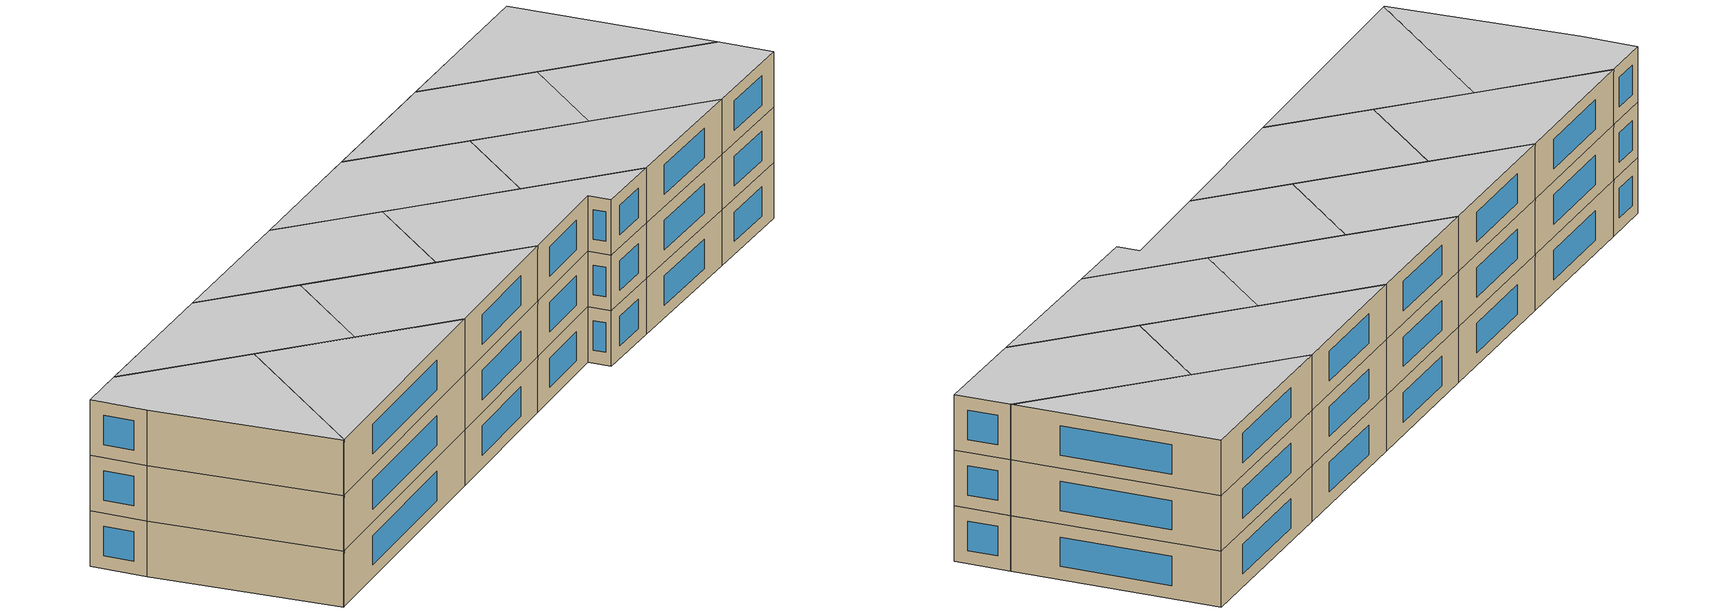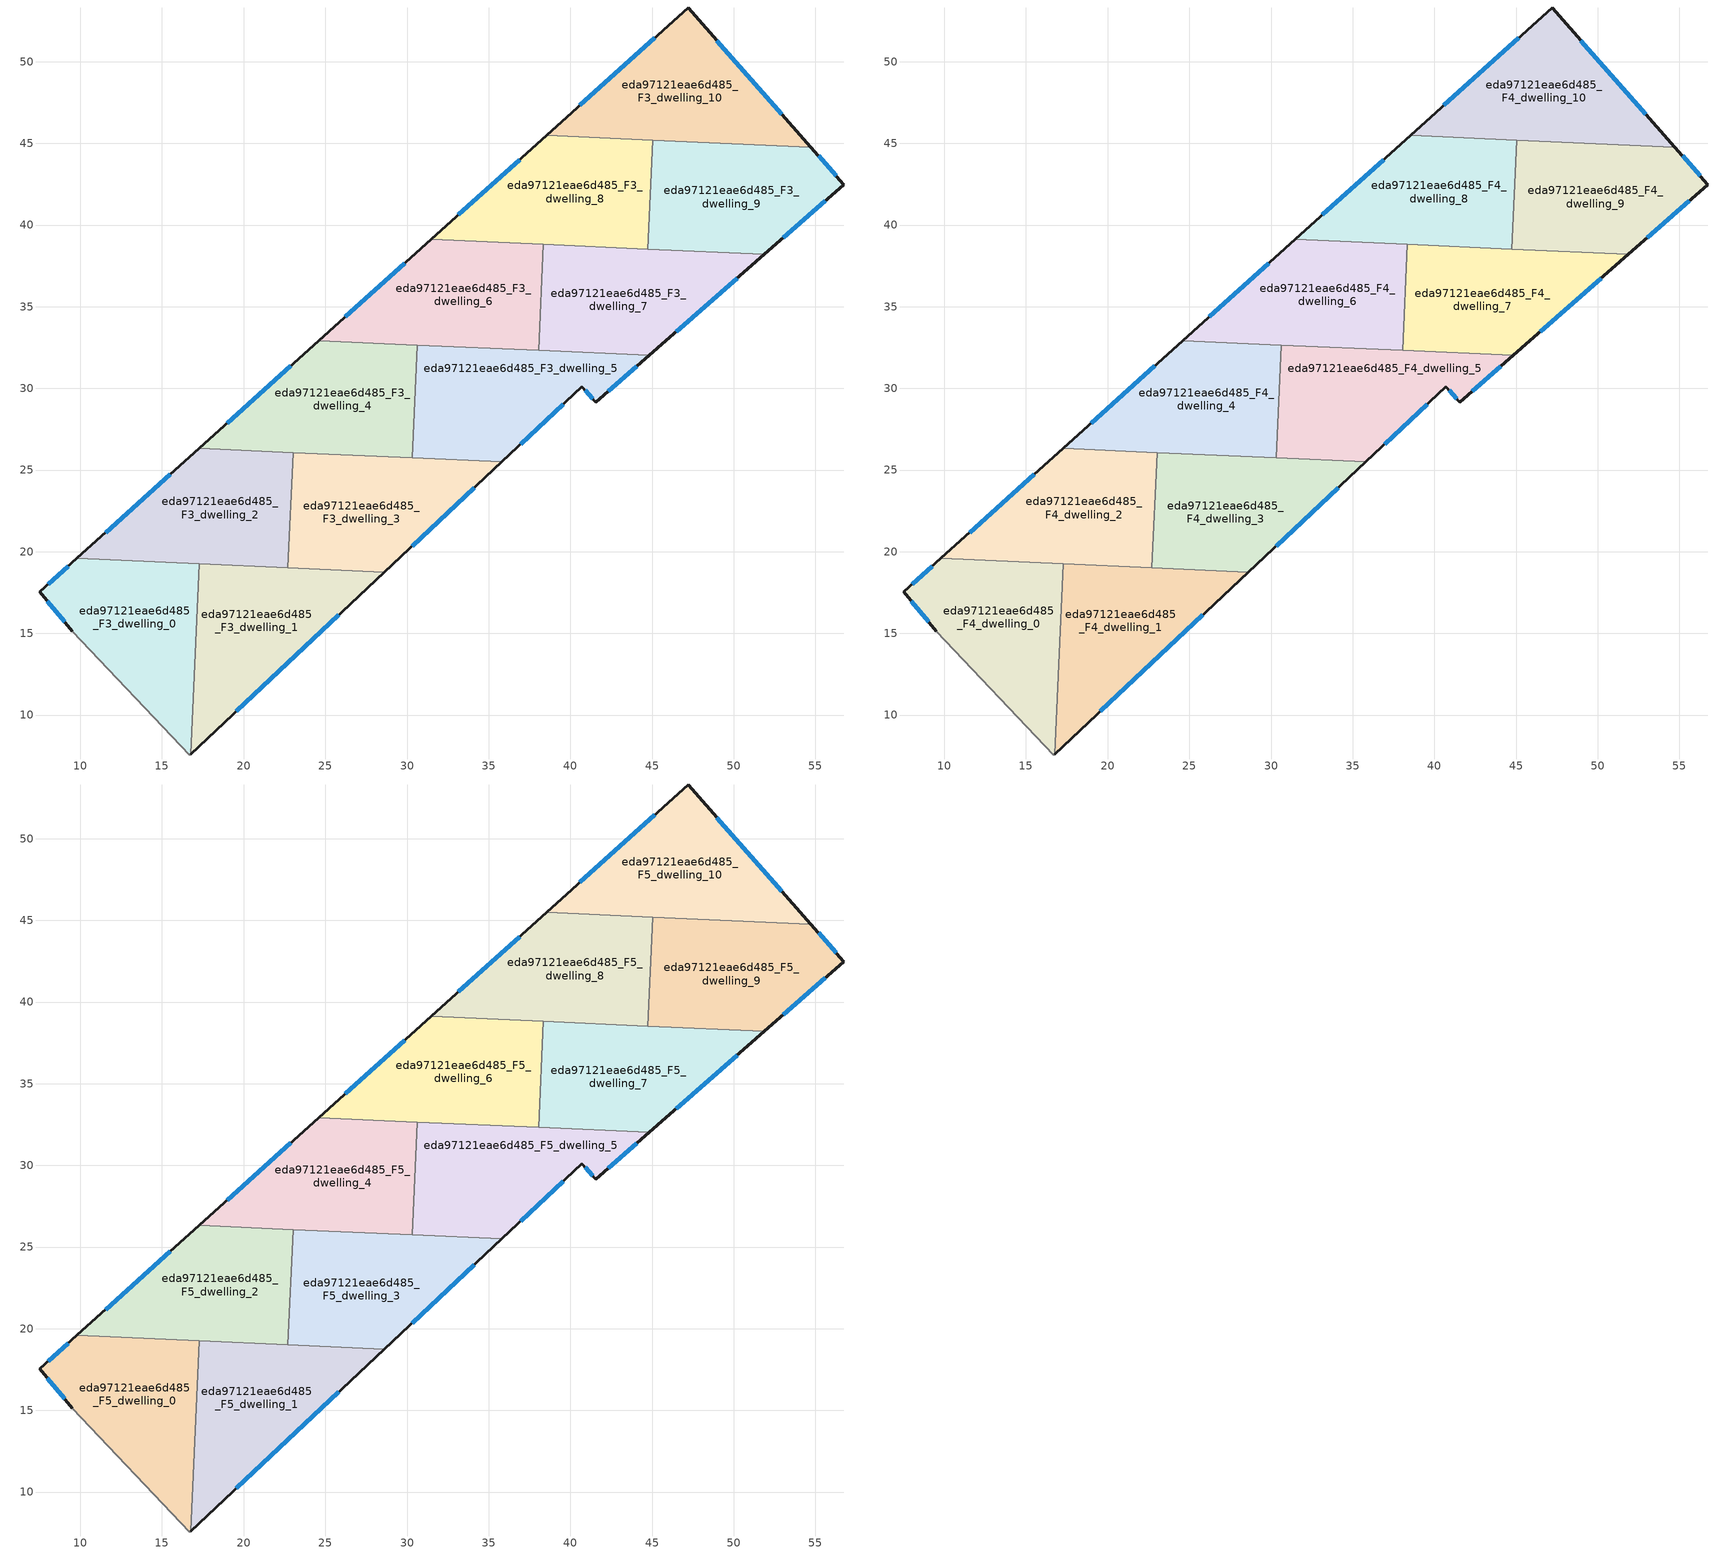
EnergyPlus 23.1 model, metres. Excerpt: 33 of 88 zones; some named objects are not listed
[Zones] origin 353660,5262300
eda97121eae6d485_F3_dwelling_0
 floor to eda97121eae6d485_F2_dwelling_0 (EU_floor_Construction): 17.28,19.25 16.76,7.61 16.7,7.56 9.5,15.14 7.51,17.54 9.78,19.59 z9
 wall outside (EU_wall_Construction): 9.78,19.59 7.51,17.54 9.5,15.14 z9:12
 wall to eda97121eae6d485_F3_dwelling_1 (EU_wall_Construction): 16.76,7.61 17.28,19.25 z9:12
 wall adiabatic (EU_wall_Construction): 9.5,15.14 16.7,7.56 16.76,7.61 z9:12
 wall to eda97121eae6d485_F3_dwelling_2 (EU_wall_Construction): 17.28,19.25 9.78,19.59 z9:12
 window (EU_Window_Construction): 7.98,16.98 9.04,15.71 / 9.25,19.11 8.04,18.02 z9.7:11.3
eda97121eae6d485_F3_dwelling_1
 floor to eda97121eae6d485_F2_dwelling_1 (EU_floor_Construction): 28.62,18.75 16.76,7.61 17.28,19.25 z9
 wall outside (EU_wall_Construction): 16.76,7.61 28.62,18.75 z9:12
 wall to eda97121eae6d485_F3_dwelling_3 (EU_wall_Construction): 28.62,18.75 22.71,19.01 z9:12
 wall to eda97121eae6d485_F3_dwelling_2 (EU_wall_Construction): 22.71,19.01 17.28,19.26 z9:12
 window (EU_Window_Construction): 19.54,10.23 25.83,16.13 z9.7:11.3
eda97121eae6d485_F3_dwelling_10
 floor to eda97121eae6d485_F2_dwelling_10 (EU_floor_Construction): 47.2,53.29 54.72,44.77 38.55,45.5 z9
 wall outside (EU_wall_Construction): 54.72,44.77 47.2,53.29 38.55,45.5 z9:12
 wall to eda97121eae6d485_F3_dwelling_9 (EU_wall_Construction): 45.05,45.2 54.72,44.77 z9:12
 wall to eda97121eae6d485_F3_dwelling_8 (EU_wall_Construction): 38.55,45.5 45.05,45.2 z9:12
 window (EU_Window_Construction): 45.17,51.46 40.58,47.33 / 52.95,46.77 48.97,51.29 z9.7:11.3
eda97121eae6d485_F3_dwelling_2
 floor to eda97121eae6d485_F2_dwelling_2 (EU_floor_Construction): 23.03,26.07 22.71,19.01 9.78,19.59 17.27,26.33 z9
 wall outside (EU_wall_Construction): 17.27,26.33 9.78,19.59 z9:12
 wall to eda97121eae6d485_F3_dwelling_3 (EU_wall_Construction): 22.71,19.01 23.03,26.07 z9:12
 wall to eda97121eae6d485_F3_dwelling_4 (EU_wall_Construction): 23.03,26.07 17.27,26.33 z9:12
 window (EU_Window_Construction): 15.51,24.75 11.54,21.17 z9.7:11.3
eda97121eae6d485_F3_dwelling_3
 floor to eda97121eae6d485_F2_dwelling_3 (EU_floor_Construction): 35.81,25.5 28.62,18.75 22.71,19.01 23.03,26.07 z9
 wall outside (EU_wall_Construction): 28.62,18.75 35.81,25.5 z9:12
 wall to eda97121eae6d485_F3_dwelling_5 (EU_wall_Construction): 35.81,25.5 30.33,25.75 z9:12
 wall to eda97121eae6d485_F3_dwelling_4 (EU_wall_Construction): 30.33,25.75 23.03,26.07 z9:12
 window (EU_Window_Construction): 30.31,20.33 34.12,23.91 z9.7:11.3
eda97121eae6d485_F3_dwelling_4
 floor to eda97121eae6d485_F2_dwelling_4 (EU_floor_Construction): 30.64,32.66 30.33,25.75 17.27,26.33 24.59,32.93 z9
 wall outside (EU_wall_Construction): 24.59,32.93 17.27,26.33 z9:12
 wall to eda97121eae6d485_F3_dwelling_5 (EU_wall_Construction): 30.33,25.75 30.64,32.66 z9:12
 wall to eda97121eae6d485_F3_dwelling_6 (EU_wall_Construction): 30.64,32.66 24.59,32.93 z9:12
 window (EU_Window_Construction): 22.87,31.38 18.99,27.88 z9.7:11.3
eda97121eae6d485_F3_dwelling_5
 floor to eda97121eae6d485_F2_dwelling_5 (EU_floor_Construction): 44.83,32.02 41.56,29.14 40.71,30.1 35.81,25.5 30.33,25.75 30.64,32.66 z9
 wall outside (EU_wall_Construction): 35.81,25.5 40.71,30.1 41.56,29.14 44.83,32.02 z9:12
 wall to eda97121eae6d485_F3_dwelling_7 (EU_wall_Construction): 44.83,32.02 38.05,32.32 z9:12
 wall to eda97121eae6d485_F3_dwelling_6 (EU_wall_Construction): 38.05,32.32 30.64,32.66 z9:12
 window (EU_Window_Construction): 42.33,29.82 44.06,31.34 / 40.91,29.87 41.36,29.37 / 36.96,26.58 39.56,29.02 z9.7:11.3
eda97121eae6d485_F3_dwelling_6
 floor to eda97121eae6d485_F2_dwelling_6 (EU_floor_Construction): 38.34,38.82 38.05,32.32 24.59,32.93 31.48,39.12 z9
 wall outside (EU_wall_Construction): 31.48,39.12 24.59,32.93 z9:12
 wall to eda97121eae6d485_F3_dwelling_7 (EU_wall_Construction): 38.05,32.32 38.34,38.82 z9:12
 wall to eda97121eae6d485_F3_dwelling_8 (EU_wall_Construction): 38.34,38.82 31.48,39.12 z9:12
 window (EU_Window_Construction): 29.86,37.67 26.21,34.38 z9.7:11.3
eda97121eae6d485_F3_dwelling_7
 floor to eda97121eae6d485_F2_dwelling_7 (EU_floor_Construction): 51.88,38.21 44.83,32.02 38.05,32.32 38.34,38.82 z9
 wall outside (EU_wall_Construction): 44.83,32.02 51.88,38.21 z9:12
 wall to eda97121eae6d485_F3_dwelling_9 (EU_wall_Construction): 51.88,38.21 44.75,38.53 z9:12
 wall to eda97121eae6d485_F3_dwelling_8 (EU_wall_Construction): 44.75,38.53 38.34,38.82 z9:12
 window (EU_Window_Construction): 46.49,33.47 50.23,36.75 z9.7:11.3
eda97121eae6d485_F3_dwelling_8
 floor to eda97121eae6d485_F2_dwelling_8 (EU_floor_Construction): 45.05,45.2 44.75,38.53 31.48,39.12 38.55,45.5 z9
 wall outside (EU_wall_Construction): 38.55,45.5 31.48,39.12 z9:12
 wall to eda97121eae6d485_F3_dwelling_9 (EU_wall_Construction): 44.75,38.53 45.05,45.2 z9:12
 window (EU_Window_Construction): 36.89,44 33.14,40.62 z9.7:11.3
eda97121eae6d485_F3_dwelling_9
 floor to eda97121eae6d485_F2_dwelling_9 (EU_floor_Construction): 54.72,44.77 56.74,42.47 51.88,38.21 44.75,38.53 45.05,45.2 z9
 wall outside (EU_wall_Construction): 51.88,38.21 56.74,42.47 54.72,44.77 z9:12
 window (EU_Window_Construction): 56.27,43.01 55.19,44.23 / 53.03,39.21 55.6,41.47 z9.7:11.3
eda97121eae6d485_F4_dwelling_0
 floor to eda97121eae6d485_F3_dwelling_0 (EU_floor_Construction): 17.28,19.25 16.76,7.61 16.7,7.56 9.5,15.14 7.51,17.54 9.78,19.59 z12
 wall outside (EU_wall_Construction): 9.78,19.59 7.51,17.54 9.5,15.14 z12:15
 wall to eda97121eae6d485_F4_dwelling_1 (EU_wall_Construction): 16.76,7.61 17.28,19.25 z12:15
 wall adiabatic (EU_wall_Construction): 9.5,15.14 16.7,7.56 16.76,7.61 z12:15
 wall to eda97121eae6d485_F4_dwelling_2 (EU_wall_Construction): 17.28,19.25 9.78,19.59 z12:15
 window (EU_Window_Construction): 7.98,16.98 9.04,15.71 / 9.25,19.11 8.04,18.02 z12.7:14.3
eda97121eae6d485_F4_dwelling_1
 floor to eda97121eae6d485_F3_dwelling_1 (EU_floor_Construction): 28.62,18.75 16.76,7.61 17.28,19.25 z12
 wall outside (EU_wall_Construction): 16.76,7.61 28.62,18.75 z12:15
 wall to eda97121eae6d485_F4_dwelling_3 (EU_wall_Construction): 28.62,18.75 22.71,19.01 z12:15
 wall to eda97121eae6d485_F4_dwelling_2 (EU_wall_Construction): 22.71,19.01 17.28,19.26 z12:15
 window (EU_Window_Construction): 19.54,10.23 25.83,16.13 z12.7:14.3
eda97121eae6d485_F4_dwelling_10
 floor to eda97121eae6d485_F3_dwelling_10 (EU_floor_Construction): 47.2,53.29 54.72,44.77 38.55,45.5 z12
 wall outside (EU_wall_Construction): 54.72,44.77 47.2,53.29 38.55,45.5 z12:15
 wall to eda97121eae6d485_F4_dwelling_9 (EU_wall_Construction): 45.05,45.2 54.72,44.77 z12:15
 wall to eda97121eae6d485_F4_dwelling_8 (EU_wall_Construction): 38.55,45.5 45.05,45.2 z12:15
 window (EU_Window_Construction): 45.17,51.46 40.58,47.33 / 52.95,46.77 48.97,51.29 z12.7:14.3
eda97121eae6d485_F4_dwelling_2
 floor to eda97121eae6d485_F3_dwelling_2 (EU_floor_Construction): 23.03,26.07 22.71,19.01 9.78,19.59 17.27,26.33 z12
 wall outside (EU_wall_Construction): 17.27,26.33 9.78,19.59 z12:15
 wall to eda97121eae6d485_F4_dwelling_3 (EU_wall_Construction): 22.71,19.01 23.03,26.07 z12:15
 wall to eda97121eae6d485_F4_dwelling_4 (EU_wall_Construction): 23.03,26.07 17.27,26.33 z12:15
 window (EU_Window_Construction): 15.51,24.75 11.54,21.17 z12.7:14.3
eda97121eae6d485_F4_dwelling_3
 floor to eda97121eae6d485_F3_dwelling_3 (EU_floor_Construction): 35.81,25.5 28.62,18.75 22.71,19.01 23.03,26.07 z12
 wall outside (EU_wall_Construction): 28.62,18.75 35.81,25.5 z12:15
 wall to eda97121eae6d485_F4_dwelling_5 (EU_wall_Construction): 35.81,25.5 30.33,25.75 z12:15
 wall to eda97121eae6d485_F4_dwelling_4 (EU_wall_Construction): 30.33,25.75 23.03,26.07 z12:15
 window (EU_Window_Construction): 30.31,20.33 34.12,23.91 z12.7:14.3
eda97121eae6d485_F4_dwelling_4
 floor to eda97121eae6d485_F3_dwelling_4 (EU_floor_Construction): 30.64,32.66 30.33,25.75 17.27,26.33 24.59,32.93 z12
 wall outside (EU_wall_Construction): 24.59,32.93 17.27,26.33 z12:15
 wall to eda97121eae6d485_F4_dwelling_5 (EU_wall_Construction): 30.33,25.75 30.64,32.66 z12:15
 wall to eda97121eae6d485_F4_dwelling_6 (EU_wall_Construction): 30.64,32.66 24.59,32.93 z12:15
 window (EU_Window_Construction): 22.87,31.38 18.99,27.88 z12.7:14.3
eda97121eae6d485_F4_dwelling_5
 floor to eda97121eae6d485_F3_dwelling_5 (EU_floor_Construction): 44.83,32.02 41.56,29.14 40.71,30.1 35.81,25.5 30.33,25.75 30.64,32.66 z12
 wall outside (EU_wall_Construction): 35.81,25.5 40.71,30.1 41.56,29.14 44.83,32.02 z12:15
 wall to eda97121eae6d485_F4_dwelling_7 (EU_wall_Construction): 44.83,32.02 38.05,32.32 z12:15
 wall to eda97121eae6d485_F4_dwelling_6 (EU_wall_Construction): 38.05,32.32 30.64,32.66 z12:15
 window (EU_Window_Construction): 42.33,29.82 44.06,31.34 / 40.91,29.87 41.36,29.37 / 36.96,26.58 39.56,29.02 z12.7:14.3
eda97121eae6d485_F4_dwelling_6
 floor to eda97121eae6d485_F3_dwelling_6 (EU_floor_Construction): 38.34,38.82 38.05,32.32 24.59,32.93 31.48,39.12 z12
 wall outside (EU_wall_Construction): 31.48,39.12 24.59,32.93 z12:15
 wall to eda97121eae6d485_F4_dwelling_7 (EU_wall_Construction): 38.05,32.32 38.34,38.82 z12:15
 wall to eda97121eae6d485_F4_dwelling_8 (EU_wall_Construction): 38.34,38.82 31.48,39.12 z12:15
 window (EU_Window_Construction): 29.86,37.67 26.21,34.38 z12.7:14.3
eda97121eae6d485_F4_dwelling_7
 floor to eda97121eae6d485_F3_dwelling_7 (EU_floor_Construction): 51.88,38.21 44.83,32.02 38.05,32.32 38.34,38.82 z12
 wall outside (EU_wall_Construction): 44.83,32.02 51.88,38.21 z12:15
 wall to eda97121eae6d485_F4_dwelling_9 (EU_wall_Construction): 51.88,38.21 44.75,38.53 z12:15
 wall to eda97121eae6d485_F4_dwelling_8 (EU_wall_Construction): 44.75,38.53 38.34,38.82 z12:15
 window (EU_Window_Construction): 46.49,33.47 50.23,36.75 z12.7:14.3
eda97121eae6d485_F4_dwelling_8
 floor to eda97121eae6d485_F3_dwelling_8 (EU_floor_Construction): 45.05,45.2 44.75,38.53 31.48,39.12 38.55,45.5 z12
 wall outside (EU_wall_Construction): 38.55,45.5 31.48,39.12 z12:15
 wall to eda97121eae6d485_F4_dwelling_9 (EU_wall_Construction): 44.75,38.53 45.05,45.2 z12:15
 window (EU_Window_Construction): 36.89,44 33.14,40.62 z12.7:14.3
eda97121eae6d485_F4_dwelling_9
 floor to eda97121eae6d485_F3_dwelling_9 (EU_floor_Construction): 54.72,44.77 56.74,42.47 51.88,38.21 44.75,38.53 45.05,45.2 z12
 wall outside (EU_wall_Construction): 51.88,38.21 56.74,42.47 54.72,44.77 z12:15
 window (EU_Window_Construction): 56.27,43.01 55.19,44.23 / 53.03,39.21 55.6,41.47 z12.7:14.3
eda97121eae6d485_F5_dwelling_0
 floor to eda97121eae6d485_F4_dwelling_0 (EU_floor_Construction): 17.28,19.25 16.76,7.61 16.7,7.56 9.5,15.14 7.51,17.54 9.78,19.59 z15
 wall outside (EU_wall_Construction): 9.78,19.59 7.51,17.54 9.5,15.14 z15:18
 wall to eda97121eae6d485_F5_dwelling_1 (EU_wall_Construction): 16.76,7.61 17.28,19.25 z15:18
 wall adiabatic (EU_wall_Construction): 9.5,15.14 16.7,7.56 16.76,7.61 z15:18
 wall to eda97121eae6d485_F5_dwelling_2 (EU_wall_Construction): 17.28,19.25 9.78,19.59 z15:18
 window (EU_Window_Construction): 7.98,16.98 9.04,15.71 / 9.25,19.11 8.04,18.02 z15.7:17.3
 ceiling to eda97121eae6d485_F6_dwelling_0 (EU_floor_Construction): 16.76,7.61 17.28,19.25 9.78,19.59 7.51,17.54 9.5,15.14 16.7,7.56 z18
eda97121eae6d485_F5_dwelling_1
 floor to eda97121eae6d485_F4_dwelling_1 (EU_floor_Construction): 28.62,18.75 16.76,7.61 17.28,19.25 z15
 wall outside (EU_wall_Construction): 16.76,7.61 28.62,18.75 z15:18
 wall to eda97121eae6d485_F5_dwelling_3 (EU_wall_Construction): 28.62,18.75 22.71,19.01 z15:18
 wall to eda97121eae6d485_F5_dwelling_2 (EU_wall_Construction): 22.71,19.01 17.28,19.26 z15:18
 window (EU_Window_Construction): 19.54,10.23 25.83,16.13 z15.7:17.3
 ceiling to eda97121eae6d485_F6_dwelling_1 (EU_floor_Construction): 28.62,18.75 17.28,19.25 16.76,7.61 z18
eda97121eae6d485_F5_dwelling_10
 floor to eda97121eae6d485_F4_dwelling_10 (EU_floor_Construction): 47.2,53.29 54.72,44.77 38.55,45.5 z15
 wall outside (EU_wall_Construction): 54.72,44.77 47.2,53.29 38.55,45.5 z15:18
 wall to eda97121eae6d485_F5_dwelling_9 (EU_wall_Construction): 45.05,45.2 54.72,44.77 z15:18
 wall to eda97121eae6d485_F5_dwelling_8 (EU_wall_Construction): 38.55,45.5 45.05,45.2 z15:18
 window (EU_Window_Construction): 45.17,51.46 40.58,47.33 / 52.95,46.77 48.97,51.29 z15.7:17.3
 ceiling to eda97121eae6d485_F6_dwelling_10 (EU_floor_Construction): 54.72,44.77 47.2,53.29 38.55,45.5 z18
eda97121eae6d485_F5_dwelling_2
 floor to eda97121eae6d485_F4_dwelling_2 (EU_floor_Construction): 23.03,26.07 22.71,19.01 9.78,19.59 17.27,26.33 z15
 wall outside (EU_wall_Construction): 17.27,26.33 9.78,19.59 z15:18
 wall to eda97121eae6d485_F5_dwelling_3 (EU_wall_Construction): 22.71,19.01 23.03,26.07 z15:18
 wall to eda97121eae6d485_F5_dwelling_4 (EU_wall_Construction): 23.03,26.07 17.27,26.33 z15:18
 window (EU_Window_Construction): 15.51,24.75 11.54,21.17 z15.7:17.3
 ceiling to eda97121eae6d485_F6_dwelling_2 (EU_floor_Construction): 22.71,19.01 23.03,26.07 17.27,26.33 9.78,19.59 z18
eda97121eae6d485_F5_dwelling_3
 floor to eda97121eae6d485_F4_dwelling_3 (EU_floor_Construction): 35.81,25.5 28.62,18.75 22.71,19.01 23.03,26.07 z15
 wall outside (EU_wall_Construction): 28.62,18.75 35.81,25.5 z15:18
 wall to eda97121eae6d485_F5_dwelling_5 (EU_wall_Construction): 35.81,25.5 30.33,25.75 z15:18
 wall to eda97121eae6d485_F5_dwelling_4 (EU_wall_Construction): 30.33,25.75 23.03,26.07 z15:18
 window (EU_Window_Construction): 30.31,20.33 34.12,23.91 z15.7:17.3
 ceiling to eda97121eae6d485_F6_dwelling_3 (EU_floor_Construction): 35.81,25.5 23.03,26.07 22.71,19.01 28.62,18.75 z18
eda97121eae6d485_F5_dwelling_4
 floor to eda97121eae6d485_F4_dwelling_4 (EU_floor_Construction): 30.64,32.66 30.33,25.75 17.27,26.33 24.59,32.93 z15
 wall outside (EU_wall_Construction): 24.59,32.93 17.27,26.33 z15:18
 wall to eda97121eae6d485_F5_dwelling_5 (EU_wall_Construction): 30.33,25.75 30.64,32.66 z15:18
 wall to eda97121eae6d485_F5_dwelling_6 (EU_wall_Construction): 30.64,32.66 24.59,32.93 z15:18
 window (EU_Window_Construction): 22.87,31.38 18.99,27.88 z15.7:17.3
 ceiling to eda97121eae6d485_F6_dwelling_4 (EU_floor_Construction): 30.33,25.75 30.64,32.66 24.59,32.93 17.27,26.33 z18
eda97121eae6d485_F5_dwelling_5
 floor to eda97121eae6d485_F4_dwelling_5 (EU_floor_Construction): 44.83,32.02 41.56,29.14 40.71,30.1 35.81,25.5 30.33,25.75 30.64,32.66 z15
 wall outside (EU_wall_Construction): 35.81,25.5 40.71,30.1 41.56,29.14 44.83,32.02 z15:18
 wall to eda97121eae6d485_F5_dwelling_7 (EU_wall_Construction): 44.83,32.02 38.05,32.32 z15:18
 wall to eda97121eae6d485_F5_dwelling_6 (EU_wall_Construction): 38.05,32.32 30.64,32.66 z15:18
 window (EU_Window_Construction): 42.33,29.82 44.06,31.34 / 40.91,29.87 41.36,29.37 / 36.96,26.58 39.56,29.02 z15.7:17.3
 ceiling to eda97121eae6d485_F6_dwelling_5 (EU_floor_Construction): 41.56,29.14 44.83,32.02 30.64,32.66 30.33,25.75 35.81,25.5 40.71,30.1 z18
eda97121eae6d485_F5_dwelling_6
 floor to eda97121eae6d485_F4_dwelling_6 (EU_floor_Construction): 38.34,38.82 38.05,32.32 24.59,32.93 31.48,39.12 z15
 wall outside (EU_wall_Construction): 31.48,39.12 24.59,32.93 z15:18
 wall to eda97121eae6d485_F5_dwelling_7 (EU_wall_Construction): 38.05,32.32 38.34,38.82 z15:18
 wall to eda97121eae6d485_F5_dwelling_8 (EU_wall_Construction): 38.34,38.82 31.48,39.12 z15:18
 window (EU_Window_Construction): 29.86,37.67 26.21,34.38 z15.7:17.3
 ceiling to eda97121eae6d485_F6_dwelling_6 (EU_floor_Construction): 38.05,32.32 38.34,38.82 31.48,39.12 24.59,32.93 z18
eda97121eae6d485_F5_dwelling_7
 floor to eda97121eae6d485_F4_dwelling_7 (EU_floor_Construction): 51.88,38.21 44.83,32.02 38.05,32.32 38.34,38.82 z15
 wall outside (EU_wall_Construction): 44.83,32.02 51.88,38.21 z15:18
 wall to eda97121eae6d485_F5_dwelling_9 (EU_wall_Construction): 51.88,38.21 44.75,38.53 z15:18
 wall to eda97121eae6d485_F5_dwelling_8 (EU_wall_Construction): 44.75,38.53 38.34,38.82 z15:18
 window (EU_Window_Construction): 46.49,33.47 50.23,36.75 z15.7:17.3
 ceiling to eda97121eae6d485_F6_dwelling_7 (EU_floor_Construction): 51.88,38.21 38.34,38.82 38.05,32.32 44.83,32.02 z18
eda97121eae6d485_F5_dwelling_8
 floor to eda97121eae6d485_F4_dwelling_8 (EU_floor_Construction): 45.05,45.2 44.75,38.53 31.48,39.12 38.55,45.5 z15
 wall outside (EU_wall_Construction): 38.55,45.5 31.48,39.12 z15:18
 wall to eda97121eae6d485_F5_dwelling_9 (EU_wall_Construction): 44.75,38.53 45.05,45.2 z15:18
 window (EU_Window_Construction): 36.89,44 33.14,40.62 z15.7:17.3
 ceiling to eda97121eae6d485_F6_dwelling_8 (EU_floor_Construction): 44.75,38.53 45.05,45.2 38.55,45.5 31.48,39.12 z18
eda97121eae6d485_F5_dwelling_9
 floor to eda97121eae6d485_F4_dwelling_9 (EU_floor_Construction): 54.72,44.77 56.74,42.47 51.88,38.21 44.75,38.53 45.05,45.2 z15
 wall outside (EU_wall_Construction): 51.88,38.21 56.74,42.47 54.72,44.77 z15:18
 window (EU_Window_Construction): 56.27,43.01 55.19,44.23 / 53.03,39.21 55.6,41.47 z15.7:17.3
 ceiling to eda97121eae6d485_F6_dwelling_9 (EU_floor_Construction): 56.74,42.47 54.72,44.77 45.05,45.2 44.75,38.53 51.88,38.21 z18
[Building]
EU S2 Campaign: North Axis=0; Terrain=City; Solar Distribution=FullExterior
[Site:Location]
Budapest.Ferenc.Liszt.Intl.AP: Latitude=47.437; Longitude=19.256; Time Zone=1; Elevation=185
[SizingPeriod:WeatherFileDays]
AnnualSizingPeriod: Begin Month=1; Begin Day of Month=1; End Month=12; End Day of Month=31; Day of Week for Start Day=Monday; Use Weather File Daylight Saving Period=No; Use Weather File Rain and Snow Indicators=No
[MATERIAL]
EU_InternalMass_Material: Roughness=MediumRough; Thickness=0.1; Conductivity=1; Density=1800; Specific Heat=900; Thermal Absorptance=0.9; Solar Absorptance=0.7; Visible Absorptance=0.7
[MATERIAL:NOMASS] Roughness=MediumRough; Thermal Absorptance=0.9; Solar Absorptance=0.7; Visible Absorptance=0.7
Name | Thermal Resistance
EU_wall_NoMass | 0.832559
EU_floor_NoMass | 0.872794
[WINDOWMATERIAL:SIMPLEGLAZINGSYSTEM]
EU_Window_SimpleGlazing: UFactor=2.79869; Solar Heat Gain Coefficient=0.75; Visible Transmittance=0.75
[CONSTRUCTION]
EU_wall_Construction: EU_wall_NoMass
EU_floor_Construction: EU_floor_NoMass
EU_Window_Construction: EU_Window_SimpleGlazing
EU_InternalMass_Construction: EU_InternalMass_Material
[ZONE] Type=1; Multiplier=1; Ceiling Height=autocalculate; Floor Area=autocalculate; Part of Total Floor Area=Yes
Name | Volume
eda97121eae6d485_F3_dwelling_0; eda97121eae6d485_F4_dwelling_0; eda97121eae6d485_F5_dwelling_0 | 198.388
eda97121eae6d485_F3_dwelling_1; eda97121eae6d485_F4_dwelling_1; eda97121eae6d485_F5_dwelling_1 | 198.343
eda97121eae6d485_F3_dwelling_10; eda97121eae6d485_F4_dwelling_10; eda97121eae6d485_F5_dwelling_10 | 198.382
eda97121eae6d485_F3_dwelling_2; eda97121eae6d485_F4_dwelling_2; eda97121eae6d485_F5_dwelling_2 | 198.373
eda97121eae6d485_F3_dwelling_3; eda97121eae6d485_F4_dwelling_3; eda97121eae6d485_F5_dwelling_3 | 198.375
eda97121eae6d485_F3_dwelling_4; eda97121eae6d485_F4_dwelling_4; eda97121eae6d485_F5_dwelling_4 | 198.358
eda97121eae6d485_F3_dwelling_5; eda97121eae6d485_F4_dwelling_5; eda97121eae6d485_F5_dwelling_5 | 198.365
eda97121eae6d485_F3_dwelling_6; eda97121eae6d485_F4_dwelling_6; eda97121eae6d485_F5_dwelling_6 | 198.361
eda97121eae6d485_F3_dwelling_7; eda97121eae6d485_F4_dwelling_7; eda97121eae6d485_F5_dwelling_7 | 198.354
eda97121eae6d485_F3_dwelling_8; eda97121eae6d485_F4_dwelling_8; eda97121eae6d485_F5_dwelling_8 | 198.371
eda97121eae6d485_F3_dwelling_9; eda97121eae6d485_F4_dwelling_9; eda97121eae6d485_F5_dwelling_9 | 198.348
[INTERNALMASS] Construction=EU_InternalMass_Construction
Name | Zone or ZoneList | Surface Area
eda97121eae6d485_F3_dwelling_0_EU_InternalMass | eda97121eae6d485_F3_dwelling_0 | 66.1302
eda97121eae6d485_F3_dwelling_1_EU_InternalMass | eda97121eae6d485_F3_dwelling_1 | 66.1123
eda97121eae6d485_F3_dwelling_2_EU_InternalMass | eda97121eae6d485_F3_dwelling_2 | 66.1209
eda97121eae6d485_F3_dwelling_3_EU_InternalMass | eda97121eae6d485_F3_dwelling_3 | 66.1244
eda97121eae6d485_F3_dwelling_4_EU_InternalMass | eda97121eae6d485_F3_dwelling_4 | 66.1194
eda97121eae6d485_F3_dwelling_5_EU_InternalMass | eda97121eae6d485_F3_dwelling_5 | 66.121
eda97121eae6d485_F3_dwelling_6_EU_InternalMass | eda97121eae6d485_F3_dwelling_6 | 66.1211
eda97121eae6d485_F3_dwelling_7_EU_InternalMass | eda97121eae6d485_F3_dwelling_7 | 66.1169
eda97121eae6d485_F3_dwelling_8_EU_InternalMass | eda97121eae6d485_F3_dwelling_8 | 66.1231
eda97121eae6d485_F3_dwelling_9_EU_InternalMass | eda97121eae6d485_F3_dwelling_9 | 66.1153
eda97121eae6d485_F3_dwelling_10_EU_InternalMass | eda97121eae6d485_F3_dwelling_10 | 66.1274
eda97121eae6d485_F4_dwelling_0_EU_InternalMass | eda97121eae6d485_F4_dwelling_0 | 66.1302
eda97121eae6d485_F4_dwelling_1_EU_InternalMass | eda97121eae6d485_F4_dwelling_1 | 66.1123
eda97121eae6d485_F4_dwelling_2_EU_InternalMass | eda97121eae6d485_F4_dwelling_2 | 66.1209
eda97121eae6d485_F4_dwelling_3_EU_InternalMass | eda97121eae6d485_F4_dwelling_3 | 66.1244
eda97121eae6d485_F4_dwelling_4_EU_InternalMass | eda97121eae6d485_F4_dwelling_4 | 66.1194
eda97121eae6d485_F4_dwelling_5_EU_InternalMass | eda97121eae6d485_F4_dwelling_5 | 66.121
eda97121eae6d485_F4_dwelling_6_EU_InternalMass | eda97121eae6d485_F4_dwelling_6 | 66.1211
eda97121eae6d485_F4_dwelling_7_EU_InternalMass | eda97121eae6d485_F4_dwelling_7 | 66.1169
eda97121eae6d485_F4_dwelling_8_EU_InternalMass | eda97121eae6d485_F4_dwelling_8 | 66.1231
eda97121eae6d485_F4_dwelling_9_EU_InternalMass | eda97121eae6d485_F4_dwelling_9 | 66.1153
eda97121eae6d485_F4_dwelling_10_EU_InternalMass | eda97121eae6d485_F4_dwelling_10 | 66.1274
eda97121eae6d485_F5_dwelling_0_EU_InternalMass | eda97121eae6d485_F5_dwelling_0 | 66.1302
eda97121eae6d485_F5_dwelling_1_EU_InternalMass | eda97121eae6d485_F5_dwelling_1 | 66.1123
eda97121eae6d485_F5_dwelling_2_EU_InternalMass | eda97121eae6d485_F5_dwelling_2 | 66.1209
eda97121eae6d485_F5_dwelling_3_EU_InternalMass | eda97121eae6d485_F5_dwelling_3 | 66.1244
eda97121eae6d485_F5_dwelling_4_EU_InternalMass | eda97121eae6d485_F5_dwelling_4 | 66.1194
eda97121eae6d485_F5_dwelling_5_EU_InternalMass | eda97121eae6d485_F5_dwelling_5 | 66.121
eda97121eae6d485_F5_dwelling_6_EU_InternalMass | eda97121eae6d485_F5_dwelling_6 | 66.1211
eda97121eae6d485_F5_dwelling_7_EU_InternalMass | eda97121eae6d485_F5_dwelling_7 | 66.1169
eda97121eae6d485_F5_dwelling_8_EU_InternalMass | eda97121eae6d485_F5_dwelling_8 | 66.1231
eda97121eae6d485_F5_dwelling_9_EU_InternalMass | eda97121eae6d485_F5_dwelling_9 | 66.1153
eda97121eae6d485_F5_dwelling_10_EU_InternalMass | eda97121eae6d485_F5_dwelling_10 | 66.1274
[OTHEREQUIPMENT] Fuel Type=Electricity; Design Level Calculation Method=Watts/Area; Power per Zone Floor Area=1; Fraction Latent=0; Fraction Radiant=0; Fraction Lost=0; Carbon Dioxide Generation Rate=0; EndUse Subcategory=EU_Step8_InternalGains
Name | Zone or ZoneList or Space or SpaceList | Schedule
EU_Step8_InternalGain_eda97121eae6d485_F3_dwelling_0_f000 | eda97121eae6d485_F3_dwelling_0 | EU_Step8_GainSchedule_eda97121eae6d485_F3_dwelling_0_f000
EU_Step8_InternalGain_eda97121eae6d485_F3_dwelling_1_f000 | eda97121eae6d485_F3_dwelling_1 | EU_Step8_GainSchedule_eda97121eae6d485_F3_dwelling_1_f000
EU_Step8_InternalGain_eda97121eae6d485_F3_dwelling_2_f000 | eda97121eae6d485_F3_dwelling_2 | EU_Step8_GainSchedule_eda97121eae6d485_F3_dwelling_2_f000
EU_Step8_InternalGain_eda97121eae6d485_F3_dwelling_3_f000 | eda97121eae6d485_F3_dwelling_3 | EU_Step8_GainSchedule_eda97121eae6d485_F3_dwelling_3_f000
EU_Step8_InternalGain_eda97121eae6d485_F3_dwelling_4_f000 | eda97121eae6d485_F3_dwelling_4 | EU_Step8_GainSchedule_eda97121eae6d485_F3_dwelling_4_f000
EU_Step8_InternalGain_eda97121eae6d485_F3_dwelling_5_f000 | eda97121eae6d485_F3_dwelling_5 | EU_Step8_GainSchedule_eda97121eae6d485_F3_dwelling_5_f000
EU_Step8_InternalGain_eda97121eae6d485_F3_dwelling_6_f000 | eda97121eae6d485_F3_dwelling_6 | EU_Step8_GainSchedule_eda97121eae6d485_F3_dwelling_6_f000
EU_Step8_InternalGain_eda97121eae6d485_F3_dwelling_7_f000 | eda97121eae6d485_F3_dwelling_7 | EU_Step8_GainSchedule_eda97121eae6d485_F3_dwelling_7_f000
EU_Step8_InternalGain_eda97121eae6d485_F3_dwelling_8_f000 | eda97121eae6d485_F3_dwelling_8 | EU_Step8_GainSchedule_eda97121eae6d485_F3_dwelling_8_f000
EU_Step8_InternalGain_eda97121eae6d485_F3_dwelling_9_f000 | eda97121eae6d485_F3_dwelling_9 | EU_Step8_GainSchedule_eda97121eae6d485_F3_dwelling_9_f000
EU_Step8_InternalGain_eda97121eae6d485_F3_dwelling_10_f000 | eda97121eae6d485_F3_dwelling_10 | EU_Step8_GainSchedule_eda97121eae6d485_F3_dwelling_10_f000
EU_Step8_InternalGain_eda97121eae6d485_F4_dwelling_0_f000 | eda97121eae6d485_F4_dwelling_0 | EU_Step8_GainSchedule_eda97121eae6d485_F4_dwelling_0_f000
EU_Step8_InternalGain_eda97121eae6d485_F4_dwelling_1_f000 | eda97121eae6d485_F4_dwelling_1 | EU_Step8_GainSchedule_eda97121eae6d485_F4_dwelling_1_f000
EU_Step8_InternalGain_eda97121eae6d485_F4_dwelling_2_f000 | eda97121eae6d485_F4_dwelling_2 | EU_Step8_GainSchedule_eda97121eae6d485_F4_dwelling_2_f000
EU_Step8_InternalGain_eda97121eae6d485_F4_dwelling_3_f000 | eda97121eae6d485_F4_dwelling_3 | EU_Step8_GainSchedule_eda97121eae6d485_F4_dwelling_3_f000
EU_Step8_InternalGain_eda97121eae6d485_F4_dwelling_4_f000 | eda97121eae6d485_F4_dwelling_4 | EU_Step8_GainSchedule_eda97121eae6d485_F4_dwelling_4_f000
EU_Step8_InternalGain_eda97121eae6d485_F4_dwelling_5_f000 | eda97121eae6d485_F4_dwelling_5 | EU_Step8_GainSchedule_eda97121eae6d485_F4_dwelling_5_f000
EU_Step8_InternalGain_eda97121eae6d485_F4_dwelling_6_f000 | eda97121eae6d485_F4_dwelling_6 | EU_Step8_GainSchedule_eda97121eae6d485_F4_dwelling_6_f000
EU_Step8_InternalGain_eda97121eae6d485_F4_dwelling_7_f000 | eda97121eae6d485_F4_dwelling_7 | EU_Step8_GainSchedule_eda97121eae6d485_F4_dwelling_7_f000
EU_Step8_InternalGain_eda97121eae6d485_F4_dwelling_8_f000 | eda97121eae6d485_F4_dwelling_8 | EU_Step8_GainSchedule_eda97121eae6d485_F4_dwelling_8_f000
EU_Step8_InternalGain_eda97121eae6d485_F4_dwelling_9_f000 | eda97121eae6d485_F4_dwelling_9 | EU_Step8_GainSchedule_eda97121eae6d485_F4_dwelling_9_f000
EU_Step8_InternalGain_eda97121eae6d485_F4_dwelling_10_f000 | eda97121eae6d485_F4_dwelling_10 | EU_Step8_GainSchedule_eda97121eae6d485_F4_dwelling_10_f000
EU_Step8_InternalGain_eda97121eae6d485_F5_dwelling_0_f000 | eda97121eae6d485_F5_dwelling_0 | EU_Step8_GainSchedule_eda97121eae6d485_F5_dwelling_0_f000
EU_Step8_InternalGain_eda97121eae6d485_F5_dwelling_1_f000 | eda97121eae6d485_F5_dwelling_1 | EU_Step8_GainSchedule_eda97121eae6d485_F5_dwelling_1_f000
EU_Step8_InternalGain_eda97121eae6d485_F5_dwelling_2_f000 | eda97121eae6d485_F5_dwelling_2 | EU_Step8_GainSchedule_eda97121eae6d485_F5_dwelling_2_f000
EU_Step8_InternalGain_eda97121eae6d485_F5_dwelling_3_f000 | eda97121eae6d485_F5_dwelling_3 | EU_Step8_GainSchedule_eda97121eae6d485_F5_dwelling_3_f000
EU_Step8_InternalGain_eda97121eae6d485_F5_dwelling_4_f000 | eda97121eae6d485_F5_dwelling_4 | EU_Step8_GainSchedule_eda97121eae6d485_F5_dwelling_4_f000
EU_Step8_InternalGain_eda97121eae6d485_F5_dwelling_5_f000 | eda97121eae6d485_F5_dwelling_5 | EU_Step8_GainSchedule_eda97121eae6d485_F5_dwelling_5_f000
EU_Step8_InternalGain_eda97121eae6d485_F5_dwelling_6_f000 | eda97121eae6d485_F5_dwelling_6 | EU_Step8_GainSchedule_eda97121eae6d485_F5_dwelling_6_f000
EU_Step8_InternalGain_eda97121eae6d485_F5_dwelling_7_f000 | eda97121eae6d485_F5_dwelling_7 | EU_Step8_GainSchedule_eda97121eae6d485_F5_dwelling_7_f000
EU_Step8_InternalGain_eda97121eae6d485_F5_dwelling_8_f000 | eda97121eae6d485_F5_dwelling_8 | EU_Step8_GainSchedule_eda97121eae6d485_F5_dwelling_8_f000
EU_Step8_InternalGain_eda97121eae6d485_F5_dwelling_9_f000 | eda97121eae6d485_F5_dwelling_9 | EU_Step8_GainSchedule_eda97121eae6d485_F5_dwelling_9_f000
EU_Step8_InternalGain_eda97121eae6d485_F5_dwelling_10_f000 | eda97121eae6d485_F5_dwelling_10 | EU_Step8_GainSchedule_eda97121eae6d485_F5_dwelling_10_f000
[ZONEVENTILATION:DESIGNFLOWRATE] Schedule=EU_AlwaysOn; Design Flow Rate Calculation Method=AirChanges/Hour; Air Changes per Hour=0.475469; Ventilation Type=Natural; Fan Pressure Rise=0; Fan Total Efficiency=1; Constant Term Coefficient=1; Temperature Term Coefficient=0; Velocity Term Coefficient=0; Velocity Squared Term Coefficient=0; Minimum Indoor Temperature=-100; Maximum Indoor Temperature=100; Delta Temperature=-100; Minimum Outdoor Temperature=-100; Maximum Outdoor Temperature=100; Maximum Wind Speed=40
Name | Zone or ZoneList or Space or SpaceList
EU_ConstantAir_eda97121eae6d485_F3_dwelling_0 | eda97121eae6d485_F3_dwelling_0
EU_ConstantAir_eda97121eae6d485_F3_dwelling_1 | eda97121eae6d485_F3_dwelling_1
EU_ConstantAir_eda97121eae6d485_F3_dwelling_2 | eda97121eae6d485_F3_dwelling_2
EU_ConstantAir_eda97121eae6d485_F3_dwelling_3 | eda97121eae6d485_F3_dwelling_3
EU_ConstantAir_eda97121eae6d485_F3_dwelling_4 | eda97121eae6d485_F3_dwelling_4
EU_ConstantAir_eda97121eae6d485_F3_dwelling_5 | eda97121eae6d485_F3_dwelling_5
EU_ConstantAir_eda97121eae6d485_F3_dwelling_6 | eda97121eae6d485_F3_dwelling_6
EU_ConstantAir_eda97121eae6d485_F3_dwelling_7 | eda97121eae6d485_F3_dwelling_7
EU_ConstantAir_eda97121eae6d485_F3_dwelling_8 | eda97121eae6d485_F3_dwelling_8
EU_ConstantAir_eda97121eae6d485_F3_dwelling_9 | eda97121eae6d485_F3_dwelling_9
EU_ConstantAir_eda97121eae6d485_F3_dwelling_10 | eda97121eae6d485_F3_dwelling_10
EU_ConstantAir_eda97121eae6d485_F4_dwelling_0 | eda97121eae6d485_F4_dwelling_0
EU_ConstantAir_eda97121eae6d485_F4_dwelling_1 | eda97121eae6d485_F4_dwelling_1
EU_ConstantAir_eda97121eae6d485_F4_dwelling_2 | eda97121eae6d485_F4_dwelling_2
EU_ConstantAir_eda97121eae6d485_F4_dwelling_3 | eda97121eae6d485_F4_dwelling_3
EU_ConstantAir_eda97121eae6d485_F4_dwelling_4 | eda97121eae6d485_F4_dwelling_4
EU_ConstantAir_eda97121eae6d485_F4_dwelling_5 | eda97121eae6d485_F4_dwelling_5
EU_ConstantAir_eda97121eae6d485_F4_dwelling_6 | eda97121eae6d485_F4_dwelling_6
EU_ConstantAir_eda97121eae6d485_F4_dwelling_7 | eda97121eae6d485_F4_dwelling_7
EU_ConstantAir_eda97121eae6d485_F4_dwelling_8 | eda97121eae6d485_F4_dwelling_8
EU_ConstantAir_eda97121eae6d485_F4_dwelling_9 | eda97121eae6d485_F4_dwelling_9
EU_ConstantAir_eda97121eae6d485_F4_dwelling_10 | eda97121eae6d485_F4_dwelling_10
EU_ConstantAir_eda97121eae6d485_F5_dwelling_0 | eda97121eae6d485_F5_dwelling_0
EU_ConstantAir_eda97121eae6d485_F5_dwelling_1 | eda97121eae6d485_F5_dwelling_1
EU_ConstantAir_eda97121eae6d485_F5_dwelling_2 | eda97121eae6d485_F5_dwelling_2
EU_ConstantAir_eda97121eae6d485_F5_dwelling_3 | eda97121eae6d485_F5_dwelling_3
EU_ConstantAir_eda97121eae6d485_F5_dwelling_4 | eda97121eae6d485_F5_dwelling_4
EU_ConstantAir_eda97121eae6d485_F5_dwelling_5 | eda97121eae6d485_F5_dwelling_5
EU_ConstantAir_eda97121eae6d485_F5_dwelling_6 | eda97121eae6d485_F5_dwelling_6
EU_ConstantAir_eda97121eae6d485_F5_dwelling_7 | eda97121eae6d485_F5_dwelling_7
EU_ConstantAir_eda97121eae6d485_F5_dwelling_8 | eda97121eae6d485_F5_dwelling_8
EU_ConstantAir_eda97121eae6d485_F5_dwelling_9 | eda97121eae6d485_F5_dwelling_9
EU_ConstantAir_eda97121eae6d485_F5_dwelling_10 | eda97121eae6d485_F5_dwelling_10
[HVACTEMPLATE:ZONE:IDEALLOADSAIRSYSTEM] System Availability Schedule=EU_AlwaysOn; Maximum Heating Supply Air Temperature=50; Minimum Cooling Supply Air Temperature=13; Maximum Heating Supply Air Humidity Ratio=0.0156; Minimum Cooling Supply Air Humidity Ratio=0.0077; Heating Limit=NoLimit; Cooling Limit=NoLimit; Heating Availability Schedule=EU_AlwaysOn; Cooling Availability Schedule=EU_CoolingOff; Dehumidification Control Type=ConstantSensibleHeatRatio; Cooling Sensible Heat Ratio=0.7; Dehumidification Setpoint=60; Humidification Control Type=None; Humidification Setpoint=30; Outdoor Air Method=None; Outdoor Air Flow Rate per Person=0.00944; Outdoor Air Flow Rate per Zone Floor Area=0; Outdoor Air Flow Rate per Zone=0; Demand Controlled Ventilation Type=None; Outdoor Air Economizer Type=NoEconomizer; Heat Recovery Type=None; Sensible Heat Recovery Effectiveness=0.7; Latent Heat Recovery Effectiveness=0.65
Name | Template Thermostat
eda97121eae6d485_F3_dwelling_0 | EU_HeatOnly_eda97121eae6d485_F3_dwelling_0
eda97121eae6d485_F3_dwelling_1 | EU_HeatOnly_eda97121eae6d485_F3_dwelling_1
eda97121eae6d485_F3_dwelling_2 | EU_HeatOnly_eda97121eae6d485_F3_dwelling_2
eda97121eae6d485_F3_dwelling_3 | EU_HeatOnly_eda97121eae6d485_F3_dwelling_3
eda97121eae6d485_F3_dwelling_4 | EU_HeatOnly_eda97121eae6d485_F3_dwelling_4
eda97121eae6d485_F3_dwelling_5 | EU_HeatOnly_eda97121eae6d485_F3_dwelling_5
eda97121eae6d485_F3_dwelling_6 | EU_HeatOnly_eda97121eae6d485_F3_dwelling_6
eda97121eae6d485_F3_dwelling_7 | EU_HeatOnly_eda97121eae6d485_F3_dwelling_7
eda97121eae6d485_F3_dwelling_8 | EU_HeatOnly_eda97121eae6d485_F3_dwelling_8
eda97121eae6d485_F3_dwelling_9 | EU_HeatOnly_eda97121eae6d485_F3_dwelling_9
eda97121eae6d485_F3_dwelling_10 | EU_HeatOnly_eda97121eae6d485_F3_dwelling_10
eda97121eae6d485_F4_dwelling_0 | EU_HeatOnly_eda97121eae6d485_F4_dwelling_0
eda97121eae6d485_F4_dwelling_1 | EU_HeatOnly_eda97121eae6d485_F4_dwelling_1
eda97121eae6d485_F4_dwelling_2 | EU_HeatOnly_eda97121eae6d485_F4_dwelling_2
eda97121eae6d485_F4_dwelling_3 | EU_HeatOnly_eda97121eae6d485_F4_dwelling_3
eda97121eae6d485_F4_dwelling_4 | EU_HeatOnly_eda97121eae6d485_F4_dwelling_4
eda97121eae6d485_F4_dwelling_5 | EU_HeatOnly_eda97121eae6d485_F4_dwelling_5
eda97121eae6d485_F4_dwelling_6 | EU_HeatOnly_eda97121eae6d485_F4_dwelling_6
eda97121eae6d485_F4_dwelling_7 | EU_HeatOnly_eda97121eae6d485_F4_dwelling_7
eda97121eae6d485_F4_dwelling_8 | EU_HeatOnly_eda97121eae6d485_F4_dwelling_8
eda97121eae6d485_F4_dwelling_9 | EU_HeatOnly_eda97121eae6d485_F4_dwelling_9
eda97121eae6d485_F4_dwelling_10 | EU_HeatOnly_eda97121eae6d485_F4_dwelling_10
eda97121eae6d485_F5_dwelling_0 | EU_HeatOnly_eda97121eae6d485_F5_dwelling_0
eda97121eae6d485_F5_dwelling_1 | EU_HeatOnly_eda97121eae6d485_F5_dwelling_1
eda97121eae6d485_F5_dwelling_2 | EU_HeatOnly_eda97121eae6d485_F5_dwelling_2
eda97121eae6d485_F5_dwelling_3 | EU_HeatOnly_eda97121eae6d485_F5_dwelling_3
eda97121eae6d485_F5_dwelling_4 | EU_HeatOnly_eda97121eae6d485_F5_dwelling_4
eda97121eae6d485_F5_dwelling_5 | EU_HeatOnly_eda97121eae6d485_F5_dwelling_5
eda97121eae6d485_F5_dwelling_6 | EU_HeatOnly_eda97121eae6d485_F5_dwelling_6
eda97121eae6d485_F5_dwelling_7 | EU_HeatOnly_eda97121eae6d485_F5_dwelling_7
eda97121eae6d485_F5_dwelling_8 | EU_HeatOnly_eda97121eae6d485_F5_dwelling_8
eda97121eae6d485_F5_dwelling_9 | EU_HeatOnly_eda97121eae6d485_F5_dwelling_9
eda97121eae6d485_F5_dwelling_10 | EU_HeatOnly_eda97121eae6d485_F5_dwelling_10
[SIZING:ZONE] Zone Cooling Design Supply Air Temperature Input Method=SupplyAirTemperature; Zone Cooling Design Supply Air Temperature=13; Zone Heating Design Supply Air Temperature Input Method=SupplyAirTemperature; Zone Heating Design Supply Air Temperature=50; Zone Cooling Design Supply Air Humidity Ratio=0.008; Zone Heating Design Supply Air Humidity Ratio=0.008; Cooling Design Air Flow Method=DesignDay; Cooling Design Air Flow Rate=0; Cooling Minimum Air Flow per Zone Floor Area=0.000762; Cooling Minimum Air Flow=0; Cooling Minimum Air Flow Fraction=0.2; Heating Design Air Flow Method=DesignDay; Heating Design Air Flow Rate=0; Heating Maximum Air Flow per Zone Floor Area=0.002032; Heating Maximum Air Flow=0.141576; Heating Maximum Air Flow Fraction=0.3; Account for Dedicated Outdoor Air System=No; Dedicated Outdoor Air System Control Strategy=NeutralSupplyAir; Dedicated Outdoor Air Low Setpoint Temperature for Design=autosize; Dedicated Outdoor Air High Setpoint Temperature for Design=autosize; Zone Load Sizing Method=Sensible Load Only No Latent Load; Zone Latent Cooling Design Supply Air Humidity Ratio Input Method=HumidityRatioDifference; Zone Cooling Design Supply Air Humidity Ratio Difference=0.005; Zone Latent Heating Design Supply Air Humidity Ratio Input Method=HumidityRatioDifference; Zone Humidification Design Supply Air Humidity Ratio Difference=0.005
eda97121eae6d485_F3_dwelling_0; eda97121eae6d485_F3_dwelling_1; eda97121eae6d485_F3_dwelling_2; eda97121eae6d485_F3_dwelling_3; eda97121eae6d485_F3_dwelling_4; eda97121eae6d485_F3_dwelling_5; eda97121eae6d485_F3_dwelling_6; eda97121eae6d485_F3_dwelling_7; eda97121eae6d485_F3_dwelling_8; eda97121eae6d485_F3_dwelling_9; eda97121eae6d485_F3_dwelling_10; eda97121eae6d485_F4_dwelling_0; eda97121eae6d485_F4_dwelling_1; eda97121eae6d485_F4_dwelling_2; eda97121eae6d485_F4_dwelling_3; eda97121eae6d485_F4_dwelling_4; eda97121eae6d485_F4_dwelling_5; eda97121eae6d485_F4_dwelling_6; eda97121eae6d485_F4_dwelling_7; eda97121eae6d485_F4_dwelling_8; eda97121eae6d485_F4_dwelling_9; eda97121eae6d485_F4_dwelling_10; eda97121eae6d485_F5_dwelling_0; eda97121eae6d485_F5_dwelling_1; eda97121eae6d485_F5_dwelling_2; eda97121eae6d485_F5_dwelling_3; eda97121eae6d485_F5_dwelling_4; eda97121eae6d485_F5_dwelling_5; eda97121eae6d485_F5_dwelling_6; eda97121eae6d485_F5_dwelling_7; eda97121eae6d485_F5_dwelling_8; eda97121eae6d485_F5_dwelling_9; eda97121eae6d485_F5_dwelling_10
[SCHEDULE:CONSTANT]
Name | Hourly Value
EU_AlwaysOn | 1
EU_CoolingOff | 0
[SCHEDULE:FILE] Column Number=1; Rows to Skip at Top=0; Number of Hours of Data=8760; Column Separator=Comma; Interpolate to Timestep=No; Minutes per Item=60; Adjust Schedule for Daylight Savings=Yes
Name | File
EU_Step8_GainSchedule_eda97121eae6d485_F3_dwelling_0_f000 | ../../schedules/eda97121eae6d485/eda97121eae6d485_F3_dwelling_0_f000_gain.csv
EU_Step8_GainSchedule_eda97121eae6d485_F3_dwelling_1_f000 | ../../schedules/eda97121eae6d485/eda97121eae6d485_F3_dwelling_1_f000_gain.csv
EU_Step8_GainSchedule_eda97121eae6d485_F3_dwelling_2_f000 | ../../schedules/eda97121eae6d485/eda97121eae6d485_F3_dwelling_2_f000_gain.csv
EU_Step8_GainSchedule_eda97121eae6d485_F3_dwelling_3_f000 | ../../schedules/eda97121eae6d485/eda97121eae6d485_F3_dwelling_3_f000_gain.csv
EU_Step8_GainSchedule_eda97121eae6d485_F3_dwelling_4_f000 | ../../schedules/eda97121eae6d485/eda97121eae6d485_F3_dwelling_4_f000_gain.csv
EU_Step8_GainSchedule_eda97121eae6d485_F3_dwelling_5_f000 | ../../schedules/eda97121eae6d485/eda97121eae6d485_F3_dwelling_5_f000_gain.csv
EU_Step8_GainSchedule_eda97121eae6d485_F3_dwelling_6_f000 | ../../schedules/eda97121eae6d485/eda97121eae6d485_F3_dwelling_6_f000_gain.csv
EU_Step8_GainSchedule_eda97121eae6d485_F3_dwelling_7_f000 | ../../schedules/eda97121eae6d485/eda97121eae6d485_F3_dwelling_7_f000_gain.csv
EU_Step8_GainSchedule_eda97121eae6d485_F3_dwelling_8_f000 | ../../schedules/eda97121eae6d485/eda97121eae6d485_F3_dwelling_8_f000_gain.csv
EU_Step8_GainSchedule_eda97121eae6d485_F3_dwelling_9_f000 | ../../schedules/eda97121eae6d485/eda97121eae6d485_F3_dwelling_9_f000_gain.csv
EU_Step8_GainSchedule_eda97121eae6d485_F3_dwelling_10_f000 | ../../schedules/eda97121eae6d485/eda97121eae6d485_F3_dwelling_10_f000_gain.csv
EU_Step8_GainSchedule_eda97121eae6d485_F4_dwelling_0_f000 | ../../schedules/eda97121eae6d485/eda97121eae6d485_F4_dwelling_0_f000_gain.csv
EU_Step8_GainSchedule_eda97121eae6d485_F4_dwelling_1_f000 | ../../schedules/eda97121eae6d485/eda97121eae6d485_F4_dwelling_1_f000_gain.csv
EU_Step8_GainSchedule_eda97121eae6d485_F4_dwelling_2_f000 | ../../schedules/eda97121eae6d485/eda97121eae6d485_F4_dwelling_2_f000_gain.csv
EU_Step8_GainSchedule_eda97121eae6d485_F4_dwelling_3_f000 | ../../schedules/eda97121eae6d485/eda97121eae6d485_F4_dwelling_3_f000_gain.csv
EU_Step8_GainSchedule_eda97121eae6d485_F4_dwelling_4_f000 | ../../schedules/eda97121eae6d485/eda97121eae6d485_F4_dwelling_4_f000_gain.csv
EU_Step8_GainSchedule_eda97121eae6d485_F4_dwelling_5_f000 | ../../schedules/eda97121eae6d485/eda97121eae6d485_F4_dwelling_5_f000_gain.csv
EU_Step8_GainSchedule_eda97121eae6d485_F4_dwelling_6_f000 | ../../schedules/eda97121eae6d485/eda97121eae6d485_F4_dwelling_6_f000_gain.csv
EU_Step8_GainSchedule_eda97121eae6d485_F4_dwelling_7_f000 | ../../schedules/eda97121eae6d485/eda97121eae6d485_F4_dwelling_7_f000_gain.csv
EU_Step8_GainSchedule_eda97121eae6d485_F4_dwelling_8_f000 | ../../schedules/eda97121eae6d485/eda97121eae6d485_F4_dwelling_8_f000_gain.csv
EU_Step8_GainSchedule_eda97121eae6d485_F4_dwelling_9_f000 | ../../schedules/eda97121eae6d485/eda97121eae6d485_F4_dwelling_9_f000_gain.csv
EU_Step8_GainSchedule_eda97121eae6d485_F4_dwelling_10_f000 | ../../schedules/eda97121eae6d485/eda97121eae6d485_F4_dwelling_10_f000_gain.csv
EU_Step8_GainSchedule_eda97121eae6d485_F5_dwelling_0_f000 | ../../schedules/eda97121eae6d485/eda97121eae6d485_F5_dwelling_0_f000_gain.csv
EU_Step8_GainSchedule_eda97121eae6d485_F5_dwelling_1_f000 | ../../schedules/eda97121eae6d485/eda97121eae6d485_F5_dwelling_1_f000_gain.csv
EU_Step8_GainSchedule_eda97121eae6d485_F5_dwelling_2_f000 | ../../schedules/eda97121eae6d485/eda97121eae6d485_F5_dwelling_2_f000_gain.csv
EU_Step8_GainSchedule_eda97121eae6d485_F5_dwelling_3_f000 | ../../schedules/eda97121eae6d485/eda97121eae6d485_F5_dwelling_3_f000_gain.csv
EU_Step8_GainSchedule_eda97121eae6d485_F5_dwelling_4_f000 | ../../schedules/eda97121eae6d485/eda97121eae6d485_F5_dwelling_4_f000_gain.csv
EU_Step8_GainSchedule_eda97121eae6d485_F5_dwelling_5_f000 | ../../schedules/eda97121eae6d485/eda97121eae6d485_F5_dwelling_5_f000_gain.csv
EU_Step8_GainSchedule_eda97121eae6d485_F5_dwelling_6_f000 | ../../schedules/eda97121eae6d485/eda97121eae6d485_F5_dwelling_6_f000_gain.csv
EU_Step8_GainSchedule_eda97121eae6d485_F5_dwelling_7_f000 | ../../schedules/eda97121eae6d485/eda97121eae6d485_F5_dwelling_7_f000_gain.csv
EU_Step8_GainSchedule_eda97121eae6d485_F5_dwelling_8_f000 | ../../schedules/eda97121eae6d485/eda97121eae6d485_F5_dwelling_8_f000_gain.csv
EU_Step8_GainSchedule_eda97121eae6d485_F5_dwelling_9_f000 | ../../schedules/eda97121eae6d485/eda97121eae6d485_F5_dwelling_9_f000_gain.csv
EU_Step8_GainSchedule_eda97121eae6d485_F5_dwelling_10_f000 | ../../schedules/eda97121eae6d485/eda97121eae6d485_F5_dwelling_10_f000_gain.csv
